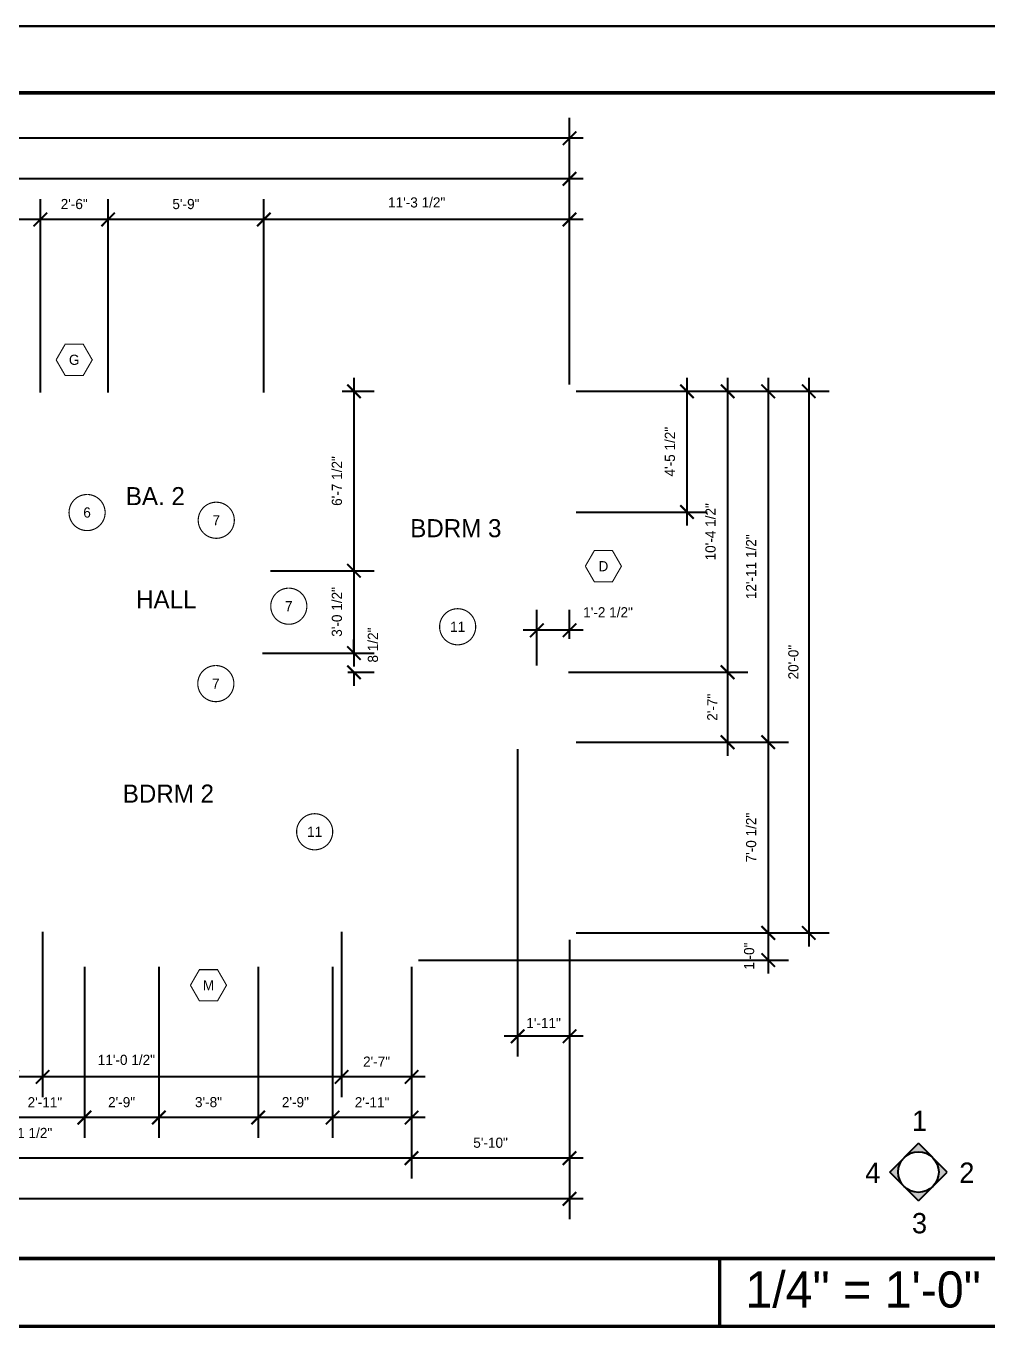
# Model space of a CAD drawing. Extents: x -2276 to 0, y -2295 to 725.
# Drawn here: x -982 to -556, y -582 to 0 of the extents above; entities that cross this region are included whole.
import ezdxf

# ---------------------------------------------------------------- set-up
doc = ezdxf.new("R2010")
doc.units = 0
doc.header["$LTSCALE"] = 48
doc.header["$MEASUREMENT"] = 0
doc.header["$PDMODE"] = 3
doc.header["$PDSIZE"] = -2
doc.layers.get('0').update_dxf_attribs({"linetype": 'CONTINUOUS'})
doc.layers.get('DEFPOINTS').update_dxf_attribs({"linetype": 'CONTINUOUS'})
doc.layers.add('24X36TB', color=7, linetype='CONTINUOUS', lineweight=30)
for name, color, linetype in [('A-DIMS', 3, 'CONTINUOUS'), ('A-SYM', 2, 'CONTINUOUS'), ('A-SYM TEXT', 3, 'CONTINUOUS'), ('A-SYMTEXT', 3, 'CONTINUOUS'), ('A-TEXT', 3, 'CONTINUOUS')]:
    doc.layers.add(name, color=color, linetype=linetype)
doc.styles.get("Standard").update_dxf_attribs({"font": 'ERASMD.TTF', "height": 4.5})
doc.dimstyles.new('ARCHITECTURE', dxfattribs={"dimscale": 48, "dimtxt": 0.18, "dimasz": 0.125, "dimexe": 0.1875, "dimexo": 0.0625, "dimgap": 0.09375, "dimtad": 1, "dimdec": 4, "dimzin": 3, "dimdsep": 46, "dimlunit": 4, "dimtxsty": 'Standard', "dimblk1": 'ARCHTICK', "dimblk2": 'ARCHTICK', "dimsah": 1, "dimcen": 0.09375, "dimdle": 0.125, "dimclrd": 1, "dimclre": 1, "dimclrt": 3, "dimadec": 0, "dimazin": 0, "dimtfac": 1, "dimtdec": 4, "dimtofl": 0, "dimtmove": 2, "dimatfit": 3, "dimldrblk": 'ARCHTICK', "dimfxl": 1, "dimfrac": 2, "dimtolj": 1, "dimtzin": 0, "dimarcsym": 0})

# ---------------------------------------------------------------- blocks, each defined once
blk = doc.blocks.new('_ARCHTICK')
at = {"color": 0, "linetype": 'ByBlock', "const_width": 0.15}
blk.add_lwpolyline([(-0.5, -0.5), (0.5, 0.5)], dxfattribs=at)
blk = doc.blocks.new('*D36')
at = {"layer": 'A-DIMS', "color": 1, "lineweight": -2}
for p, q in [((-1443.54, -404.75), (-1443.54, -528.54)), ((-741.54, -404.75), (-741.54, -528.54)), ((-735.54, -519.54), (-1449.54, -519.54))]:
    blk.add_line(p, q, dxfattribs=at)
at = {"layer": 'DEFPOINTS', "color": 0}
for p in [(-1443.54, -401.75), (-741.54, -401.75), (-1443.54, -519.54)]:
    blk.add_point(p, dxfattribs=at)
at = {"layer": 'A-DIMS', "color": 1, "lineweight": -2, "xscale": 6, "yscale": 6, "zscale": 6, "rotation": 180}
blk.add_blockref('_ARCHTICK', (-1443.54, -519.54), dxfattribs=at)
at = {"layer": 'A-DIMS', "color": 1, "lineweight": -2, "xscale": 6, "yscale": 6, "zscale": 6}
blk.add_blockref('_ARCHTICK', (-741.54, -519.54), dxfattribs=at)
at = {"layer": 'A-DIMS', "color": 3, "insert": (-1092.54, -512.72), "char_height": 4.5, "attachment_point": 5}
blk.add_mtext('\\A1;58\'-6"', dxfattribs=at)
blk = doc.blocks.new('*D37')
at = {"layer": 'A-DIMS', "color": 1, "lineweight": -2}
for p, q in [((-741.54, -404.75), (-741.54, -510.54)), ((-811.54, -416.75), (-811.54, -510.54)), ((-735.54, -501.54), (-817.54, -501.54))]:
    blk.add_line(p, q, dxfattribs=at)
at = {"layer": 'DEFPOINTS', "color": 0}
for p in [(-741.54, -401.75), (-811.54, -413.75), (-811.54, -501.54)]:
    blk.add_point(p, dxfattribs=at)
at = {"layer": 'A-DIMS', "color": 1, "lineweight": -2, "xscale": 6, "yscale": 6, "zscale": 6, "rotation": 180}
blk.add_blockref('_ARCHTICK', (-811.54, -501.54), dxfattribs=at)
at = {"layer": 'A-DIMS', "color": 1, "lineweight": -2, "xscale": 6, "yscale": 6, "zscale": 6}
blk.add_blockref('_ARCHTICK', (-741.54, -501.54), dxfattribs=at)
at = {"layer": 'A-DIMS', "color": 3, "insert": (-776.54, -494.72), "char_height": 4.5, "attachment_point": 5}
blk.add_mtext('\\A1;5\'-10"', dxfattribs=at)
blk = doc.blocks.new('*D38')
at = {"layer": 'A-DIMS', "color": 1, "lineweight": -2}
for p, q in [((-1328.04, -404.75), (-1328.04, -510.54)), ((-811.54, -416.75), (-811.54, -510.54)), ((-805.54, -501.54), (-1334.04, -501.54))]:
    blk.add_line(p, q, dxfattribs=at)
at = {"layer": 'DEFPOINTS', "color": 0}
for p in [(-1328.04, -401.75), (-811.54, -413.75), (-1328.04, -501.54)]:
    blk.add_point(p, dxfattribs=at)
at = {"layer": 'A-DIMS', "color": 1, "lineweight": -2, "xscale": 6, "yscale": 6, "zscale": 6, "rotation": 180}
blk.add_blockref('_ARCHTICK', (-1328.04, -501.54), dxfattribs=at)
at = {"layer": 'A-DIMS', "color": 1, "lineweight": -2, "xscale": 6, "yscale": 6, "zscale": 6}
blk.add_blockref('_ARCHTICK', (-811.54, -501.54), dxfattribs=at)
at = {"layer": 'A-DIMS', "color": 3, "insert": (-1069.79, -494.01), "char_height": 4.5, "attachment_point": 5}
blk.add_mtext('\\A1;43\'-0 1/2"', dxfattribs=at)
blk = doc.blocks.new('*D40')
at = {"layer": 'A-DIMS', "color": 1, "lineweight": -2}
for p, q in [((-846.54, -416.75), (-846.54, -492.54)), ((-811.54, -416.75), (-811.54, -492.54)), ((-805.54, -483.54), (-852.54, -483.54))]:
    blk.add_line(p, q, dxfattribs=at)
at = {"layer": 'DEFPOINTS', "color": 0}
for p in [(-846.54, -413.75), (-811.54, -413.75), (-846.54, -483.54)]:
    blk.add_point(p, dxfattribs=at)
at = {"layer": 'A-DIMS', "color": 1, "lineweight": -2, "xscale": 6, "yscale": 6, "zscale": 6, "rotation": 180}
blk.add_blockref('_ARCHTICK', (-846.54, -483.54), dxfattribs=at)
at = {"layer": 'A-DIMS', "color": 1, "lineweight": -2, "xscale": 6, "yscale": 6, "zscale": 6}
blk.add_blockref('_ARCHTICK', (-811.54, -483.54), dxfattribs=at)
at = {"layer": 'A-DIMS', "color": 3, "insert": (-829.04, -476.76), "char_height": 4.5, "attachment_point": 5}
blk.add_mtext('\\A1;2\'-11"', dxfattribs=at)
blk = doc.blocks.new('*D41')
at = {"layer": 'A-DIMS', "color": 1, "lineweight": -2}
for p, q in [((-879.54, -416.75), (-879.54, -492.54)), ((-846.54, -416.75), (-846.54, -492.54)), ((-840.54, -483.54), (-885.54, -483.54))]:
    blk.add_line(p, q, dxfattribs=at)
at = {"layer": 'DEFPOINTS', "color": 0}
for p in [(-879.54, -413.75), (-846.54, -413.75), (-879.54, -483.54)]:
    blk.add_point(p, dxfattribs=at)
at = {"layer": 'A-DIMS', "color": 1, "lineweight": -2, "xscale": 6, "yscale": 6, "zscale": 6, "rotation": 180}
blk.add_blockref('_ARCHTICK', (-879.54, -483.54), dxfattribs=at)
at = {"layer": 'A-DIMS', "color": 1, "lineweight": -2, "xscale": 6, "yscale": 6, "zscale": 6}
blk.add_blockref('_ARCHTICK', (-846.54, -483.54), dxfattribs=at)
at = {"layer": 'A-DIMS', "color": 3, "insert": (-863.04, -476.76), "char_height": 4.5, "attachment_point": 5}
blk.add_mtext('\\A1;2\'-9"', dxfattribs=at)
blk = doc.blocks.new('*D42')
at = {"layer": 'A-DIMS', "color": 1, "lineweight": -2}
for p, q in [((-923.54, -416.75), (-923.54, -492.54)), ((-879.54, -416.75), (-879.54, -492.54)), ((-873.54, -483.54), (-929.54, -483.54))]:
    blk.add_line(p, q, dxfattribs=at)
at = {"layer": 'DEFPOINTS', "color": 0}
for p in [(-923.54, -413.75), (-879.54, -413.75), (-923.54, -483.54)]:
    blk.add_point(p, dxfattribs=at)
at = {"layer": 'A-DIMS', "color": 1, "lineweight": -2, "xscale": 6, "yscale": 6, "zscale": 6, "rotation": 180}
blk.add_blockref('_ARCHTICK', (-923.54, -483.54), dxfattribs=at)
at = {"layer": 'A-DIMS', "color": 1, "lineweight": -2, "xscale": 6, "yscale": 6, "zscale": 6}
blk.add_blockref('_ARCHTICK', (-879.54, -483.54), dxfattribs=at)
at = {"layer": 'A-DIMS', "color": 3, "insert": (-901.54, -476.72), "char_height": 4.5, "attachment_point": 5}
blk.add_mtext('\\A1;3\'-8"', dxfattribs=at)
blk = doc.blocks.new('*D43')
at = {"layer": 'A-DIMS', "color": 1, "lineweight": -2}
for p, q in [((-956.54, -416.75), (-956.54, -492.54)), ((-923.54, -416.75), (-923.54, -492.54)), ((-917.54, -483.54), (-962.54, -483.54))]:
    blk.add_line(p, q, dxfattribs=at)
at = {"layer": 'DEFPOINTS', "color": 0}
for p in [(-956.54, -413.75), (-923.54, -413.75), (-956.54, -483.54)]:
    blk.add_point(p, dxfattribs=at)
at = {"layer": 'A-DIMS', "color": 1, "lineweight": -2, "xscale": 6, "yscale": 6, "zscale": 6, "rotation": 180}
blk.add_blockref('_ARCHTICK', (-956.54, -483.54), dxfattribs=at)
at = {"layer": 'A-DIMS', "color": 1, "lineweight": -2, "xscale": 6, "yscale": 6, "zscale": 6}
blk.add_blockref('_ARCHTICK', (-923.54, -483.54), dxfattribs=at)
at = {"layer": 'A-DIMS', "color": 3, "insert": (-940.04, -476.76), "char_height": 4.5, "attachment_point": 5}
blk.add_mtext('\\A1;2\'-9"', dxfattribs=at)
blk = doc.blocks.new('*D44')
at = {"layer": 'A-DIMS', "color": 1, "lineweight": -2}
for p, q in [((-991.54, -416.75), (-991.54, -492.54)), ((-956.54, -416.75), (-956.54, -492.54)), ((-950.54, -483.54), (-997.54, -483.54))]:
    blk.add_line(p, q, dxfattribs=at)
at = {"layer": 'DEFPOINTS', "color": 0}
for p in [(-991.54, -413.75), (-956.54, -413.75), (-991.54, -483.54)]:
    blk.add_point(p, dxfattribs=at)
at = {"layer": 'A-DIMS', "color": 1, "lineweight": -2, "xscale": 6, "yscale": 6, "zscale": 6, "rotation": 180}
blk.add_blockref('_ARCHTICK', (-991.54, -483.54), dxfattribs=at)
at = {"layer": 'A-DIMS', "color": 1, "lineweight": -2, "xscale": 6, "yscale": 6, "zscale": 6}
blk.add_blockref('_ARCHTICK', (-956.54, -483.54), dxfattribs=at)
at = {"layer": 'A-DIMS', "color": 3, "insert": (-974.04, -476.76), "char_height": 4.5, "attachment_point": 5}
blk.add_mtext('\\A1;2\'-11"', dxfattribs=at)
blk = doc.blocks.new('*D45')
at = {"layer": 'A-DIMS', "color": 1, "lineweight": -2}
for p, q in [((-842.54, -401.25), (-842.54, -474.54)), ((-811.54, -416.75), (-811.54, -474.54)), ((-805.54, -465.54), (-848.54, -465.54))]:
    blk.add_line(p, q, dxfattribs=at)
at = {"layer": 'DEFPOINTS', "color": 0}
for p in [(-842.54, -398.25), (-811.54, -413.75), (-842.54, -465.54)]:
    blk.add_point(p, dxfattribs=at)
at = {"layer": 'A-DIMS', "color": 1, "lineweight": -2, "xscale": 6, "yscale": 6, "zscale": 6, "rotation": 180}
blk.add_blockref('_ARCHTICK', (-842.54, -465.54), dxfattribs=at)
at = {"layer": 'A-DIMS', "color": 1, "lineweight": -2, "xscale": 6, "yscale": 6, "zscale": 6}
blk.add_blockref('_ARCHTICK', (-811.54, -465.54), dxfattribs=at)
at = {"layer": 'A-DIMS', "color": 3, "insert": (-827.04, -458.76), "char_height": 4.5, "attachment_point": 5}
blk.add_mtext('\\A1;2\'-7"', dxfattribs=at)
blk = doc.blocks.new('*D46')
at = {"layer": 'A-DIMS', "color": 1, "lineweight": -2}
for p, q in [((-975.04, -401.25), (-975.04, -474.54)), ((-842.54, -401.25), (-842.54, -474.54)), ((-836.54, -465.54), (-981.04, -465.54))]:
    blk.add_line(p, q, dxfattribs=at)
at = {"layer": 'DEFPOINTS', "color": 0}
for p in [(-975.04, -398.25), (-842.54, -398.25), (-975.04, -465.54)]:
    blk.add_point(p, dxfattribs=at)
at = {"layer": 'A-DIMS', "color": 1, "lineweight": -2, "xscale": 6, "yscale": 6, "zscale": 6, "rotation": 180}
blk.add_blockref('_ARCHTICK', (-975.04, -465.54), dxfattribs=at)
at = {"layer": 'A-DIMS', "color": 1, "lineweight": -2, "xscale": 6, "yscale": 6, "zscale": 6}
blk.add_blockref('_ARCHTICK', (-842.54, -465.54), dxfattribs=at)
at = {"layer": 'A-DIMS', "color": 3, "insert": (-937.93, -458.01), "char_height": 4.5, "attachment_point": 5}
blk.add_mtext('\\A1;11\'-0 1/2"', dxfattribs=at)
blk = doc.blocks.new('*D47')
at = {"layer": 'A-DIMS', "color": 1, "lineweight": -2}
for p, q in [((-988.54, -399.25), (-988.54, -474.54)), ((-975.04, -401.25), (-975.04, -474.54)), ((-969.04, -465.54), (-994.54, -465.54))]:
    blk.add_line(p, q, dxfattribs=at)
at = {"layer": 'DEFPOINTS', "color": 0}
for p in [(-988.54, -396.25), (-975.04, -398.25), (-988.54, -465.54)]:
    blk.add_point(p, dxfattribs=at)
at = {"layer": 'A-DIMS', "color": 1, "lineweight": -2, "xscale": 6, "yscale": 6, "zscale": 6, "rotation": 180}
blk.add_blockref('_ARCHTICK', (-988.54, -465.54), dxfattribs=at)
at = {"layer": 'A-DIMS', "color": 1, "lineweight": -2, "xscale": 6, "yscale": 6, "zscale": 6}
blk.add_blockref('_ARCHTICK', (-975.04, -465.54), dxfattribs=at)
at = {"layer": 'A-DIMS', "color": 3, "insert": (-981.79, -490.39), "char_height": 4.5, "attachment_point": 5}
blk.add_mtext('\\A1;1\'-1 1/2"', dxfattribs=at)
blk = doc.blocks.new('*D54')
at = {"layer": 'A-DIMS', "color": 1, "lineweight": -2}
for p, q in [((-764.54, -320.25), (-764.54, -456.54)), ((-741.54, -404.75), (-741.54, -456.54)), ((-735.54, -447.54), (-770.54, -447.54))]:
    blk.add_line(p, q, dxfattribs=at)
at = {"layer": 'DEFPOINTS', "color": 0}
for p in [(-764.54, -317.25), (-741.54, -401.75), (-764.54, -447.54)]:
    blk.add_point(p, dxfattribs=at)
at = {"layer": 'A-DIMS', "color": 1, "lineweight": -2, "xscale": 6, "yscale": 6, "zscale": 6, "rotation": 180}
blk.add_blockref('_ARCHTICK', (-764.54, -447.54), dxfattribs=at)
at = {"layer": 'A-DIMS', "color": 1, "lineweight": -2, "xscale": 6, "yscale": 6, "zscale": 6}
blk.add_blockref('_ARCHTICK', (-741.54, -447.54), dxfattribs=at)
at = {"layer": 'A-DIMS', "color": 3, "insert": (-753.05, -441.68), "char_height": 4.5, "attachment_point": 5}
blk.add_mtext('\\A1;1\'-11"', dxfattribs=at)
blk = doc.blocks.new('*D55')
at = {"layer": 'A-DIMS', "color": 1, "lineweight": -2}
for p, q in [((-1443.54, -200.75), (-1443.54, -40.63)), ((-741.54, -158.75), (-741.54, -40.63)), ((-735.54, -49.63), (-1449.54, -49.63))]:
    blk.add_line(p, q, dxfattribs=at)
at = {"layer": 'DEFPOINTS', "color": 0}
for p in [(-1443.54, -49.63), (-741.54, -161.75), (-1443.54, -203.75)]:
    blk.add_point(p, dxfattribs=at)
at = {"layer": 'A-DIMS', "color": 1, "lineweight": -2, "xscale": 6, "yscale": 6, "zscale": 6, "rotation": 180}
blk.add_blockref('_ARCHTICK', (-1443.54, -49.63), dxfattribs=at)
at = {"layer": 'A-DIMS', "color": 1, "lineweight": -2, "xscale": 6, "yscale": 6, "zscale": 6}
blk.add_blockref('_ARCHTICK', (-741.54, -49.63), dxfattribs=at)
at = {"layer": 'A-DIMS', "color": 3, "insert": (-1092.54, -42.8), "char_height": 4.5, "attachment_point": 5}
blk.add_mtext('\\A1;58\'-6"', dxfattribs=at)
blk = doc.blocks.new('*D56')
at = {"layer": 'A-DIMS', "color": 1, "lineweight": -2}
for p, q in [((-1371.54, -158.75), (-1371.54, -58.63)), ((-741.54, -158.75), (-741.54, -58.63)), ((-735.54, -67.63), (-1377.54, -67.63))]:
    blk.add_line(p, q, dxfattribs=at)
at = {"layer": 'DEFPOINTS', "color": 0}
for p in [(-1371.54, -67.63), (-1371.54, -161.75), (-741.54, -161.75)]:
    blk.add_point(p, dxfattribs=at)
at = {"layer": 'A-DIMS', "color": 1, "lineweight": -2, "xscale": 6, "yscale": 6, "zscale": 6, "rotation": 180}
blk.add_blockref('_ARCHTICK', (-1371.54, -67.63), dxfattribs=at)
at = {"layer": 'A-DIMS', "color": 1, "lineweight": -2, "xscale": 6, "yscale": 6, "zscale": 6}
blk.add_blockref('_ARCHTICK', (-741.54, -67.63), dxfattribs=at)
at = {"layer": 'A-DIMS', "color": 3, "insert": (-1056.54, -60.8), "char_height": 4.5, "attachment_point": 5}
blk.add_mtext('\\A1;52\'-6"', dxfattribs=at)
blk = doc.blocks.new('*D58')
at = {"layer": 'A-DIMS', "color": 1, "lineweight": -2}
for p, q in [((-877.04, -162.25), (-877.04, -76.63)), ((-741.54, -158.75), (-741.54, -76.63)), ((-735.54, -85.63), (-883.04, -85.63))]:
    blk.add_line(p, q, dxfattribs=at)
at = {"layer": 'DEFPOINTS', "color": 0}
for p in [(-877.04, -85.63), (-741.54, -161.75), (-877.04, -165.25)]:
    blk.add_point(p, dxfattribs=at)
at = {"layer": 'A-DIMS', "color": 1, "lineweight": -2, "xscale": 6, "yscale": 6, "zscale": 6, "rotation": 180}
blk.add_blockref('_ARCHTICK', (-877.04, -85.63), dxfattribs=at)
at = {"layer": 'A-DIMS', "color": 1, "lineweight": -2, "xscale": 6, "yscale": 6, "zscale": 6}
blk.add_blockref('_ARCHTICK', (-741.54, -85.63), dxfattribs=at)
at = {"layer": 'A-DIMS', "color": 3, "insert": (-809.29, -78.09), "char_height": 4.5, "attachment_point": 5}
blk.add_mtext('\\A1;11\'-3 1/2"', dxfattribs=at)
blk = doc.blocks.new('*D59')
at = {"layer": 'A-DIMS', "color": 1, "lineweight": -2}
for p, q in [((-946.04, -162.25), (-946.04, -76.63)), ((-877.04, -162.25), (-877.04, -76.63)), ((-871.04, -85.63), (-952.04, -85.63))]:
    blk.add_line(p, q, dxfattribs=at)
at = {"layer": 'DEFPOINTS', "color": 0}
for p in [(-946.04, -85.63), (-946.04, -165.25), (-877.04, -165.25)]:
    blk.add_point(p, dxfattribs=at)
at = {"layer": 'A-DIMS', "color": 1, "lineweight": -2, "xscale": 6, "yscale": 6, "zscale": 6, "rotation": 180}
blk.add_blockref('_ARCHTICK', (-946.04, -85.63), dxfattribs=at)
at = {"layer": 'A-DIMS', "color": 1, "lineweight": -2, "xscale": 6, "yscale": 6, "zscale": 6}
blk.add_blockref('_ARCHTICK', (-877.04, -85.63), dxfattribs=at)
at = {"layer": 'A-DIMS', "color": 3, "insert": (-911.54, -78.8), "char_height": 4.5, "attachment_point": 5}
blk.add_mtext('\\A1;5\'-9"', dxfattribs=at)
blk = doc.blocks.new('*D60')
at = {"layer": 'A-DIMS', "color": 1, "lineweight": -2}
for p, q in [((-976.04, -162.25), (-976.04, -76.63)), ((-946.04, -162.25), (-946.04, -76.63)), ((-940.04, -85.63), (-982.04, -85.63))]:
    blk.add_line(p, q, dxfattribs=at)
at = {"layer": 'DEFPOINTS', "color": 0}
for p in [(-976.04, -85.63), (-976.04, -165.25), (-946.04, -165.25)]:
    blk.add_point(p, dxfattribs=at)
at = {"layer": 'A-DIMS', "color": 1, "lineweight": -2, "xscale": 6, "yscale": 6, "zscale": 6, "rotation": 180}
blk.add_blockref('_ARCHTICK', (-976.04, -85.63), dxfattribs=at)
at = {"layer": 'A-DIMS', "color": 1, "lineweight": -2, "xscale": 6, "yscale": 6, "zscale": 6}
blk.add_blockref('_ARCHTICK', (-946.04, -85.63), dxfattribs=at)
at = {"layer": 'A-DIMS', "color": 3, "insert": (-961.04, -78.8), "char_height": 4.5, "attachment_point": 5}
blk.add_mtext('\\A1;2\'-6"', dxfattribs=at)
blk = doc.blocks.new('*D61')
at = {"layer": 'A-DIMS', "color": 1, "lineweight": -2}
for p, q in [((-1008.04, -162.25), (-1008.04, -76.63)), ((-976.04, -162.25), (-976.04, -76.63)), ((-970.04, -85.63), (-1014.04, -85.63))]:
    blk.add_line(p, q, dxfattribs=at)
at = {"layer": 'DEFPOINTS', "color": 0}
for p in [(-1008.04, -85.63), (-1008.04, -165.25), (-976.04, -165.25)]:
    blk.add_point(p, dxfattribs=at)
at = {"layer": 'A-DIMS', "color": 1, "lineweight": -2, "xscale": 6, "yscale": 6, "zscale": 6, "rotation": 180}
blk.add_blockref('_ARCHTICK', (-1008.04, -85.63), dxfattribs=at)
at = {"layer": 'A-DIMS', "color": 1, "lineweight": -2, "xscale": 6, "yscale": 6, "zscale": 6}
blk.add_blockref('_ARCHTICK', (-976.04, -85.63), dxfattribs=at)
at = {"layer": 'A-DIMS', "color": 3, "insert": (-992.04, -78.8), "char_height": 4.5, "attachment_point": 5}
blk.add_mtext('\\A1;2\'-8"', dxfattribs=at)
blk = doc.blocks.new('*D91')
at = {"layer": 'A-DIMS', "color": 1, "lineweight": -2}
for p, q in [((-635.51, -155.75), (-635.51, -407.75)), ((-738.54, -161.75), (-626.51, -161.75)), ((-738.54, -401.75), (-626.51, -401.75))]:
    blk.add_line(p, q, dxfattribs=at)
at = {"layer": 'DEFPOINTS', "color": 0}
for p in [(-741.54, -161.75), (-741.54, -401.75), (-635.51, -401.75)]:
    blk.add_point(p, dxfattribs=at)
at = {"layer": 'A-DIMS', "color": 1, "lineweight": -2, "xscale": 6, "yscale": 6, "zscale": 6}
for p, rotation in [((-635.51, -161.75), 90), ((-635.51, -401.75), 270)]:
    blk.add_blockref('_ARCHTICK', p, dxfattribs=dict(at, rotation=rotation))
at = {"layer": 'A-DIMS', "color": 3, "insert": (-642.33, -281.75), "char_height": 4.5, "attachment_point": 5, "rotation": 90}
blk.add_mtext('\\A1;20\'-0"', dxfattribs=at)
blk = doc.blocks.new('*D92')
at = {"layer": 'A-DIMS', "color": 1, "lineweight": -2}
for p, q in [((-653.51, -155.75), (-653.51, -323.25)), ((-738.54, -161.75), (-644.51, -161.75)), ((-738.54, -317.25), (-644.51, -317.25))]:
    blk.add_line(p, q, dxfattribs=at)
at = {"layer": 'DEFPOINTS', "color": 0}
for p in [(-741.54, -161.75), (-741.54, -317.25), (-653.51, -317.25)]:
    blk.add_point(p, dxfattribs=at)
at = {"layer": 'A-DIMS', "color": 1, "lineweight": -2, "xscale": 6, "yscale": 6, "zscale": 6}
for p, rotation in [((-653.51, -161.75), 90), ((-653.51, -317.25), 270)]:
    blk.add_blockref('_ARCHTICK', p, dxfattribs=dict(at, rotation=rotation))
at = {"layer": 'A-DIMS', "color": 3, "insert": (-661.04, -239.5), "char_height": 4.5, "attachment_point": 5, "rotation": 90}
blk.add_mtext('\\A1;12\'-11 1/2"', dxfattribs=at)
blk = doc.blocks.new('*D93')
at = {"layer": 'A-DIMS', "color": 1, "lineweight": -2}
for p, q in [((-653.51, -311.25), (-653.51, -407.75)), ((-738.54, -317.25), (-644.51, -317.25)), ((-738.54, -401.75), (-644.51, -401.75))]:
    blk.add_line(p, q, dxfattribs=at)
at = {"layer": 'DEFPOINTS', "color": 0}
for p in [(-741.54, -317.25), (-741.54, -401.75), (-653.51, -401.75)]:
    blk.add_point(p, dxfattribs=at)
at = {"layer": 'A-DIMS', "color": 1, "lineweight": -2, "xscale": 6, "yscale": 6, "zscale": 6}
for p, rotation in [((-653.51, -317.25), 90), ((-653.51, -401.75), 270)]:
    blk.add_blockref('_ARCHTICK', p, dxfattribs=dict(at, rotation=rotation))
at = {"layer": 'A-DIMS', "color": 3, "insert": (-661.04, -359.5), "char_height": 4.5, "attachment_point": 5, "rotation": 90}
blk.add_mtext('\\A1;7\'-0 1/2"', dxfattribs=at)
blk = doc.blocks.new('*D94')
at = {"layer": 'A-DIMS', "color": 1, "lineweight": -2}
for p, q in [((-653.51, -395.75), (-653.51, -419.75)), ((-738.54, -401.75), (-644.51, -401.75)), ((-808.54, -413.75), (-644.51, -413.75))]:
    blk.add_line(p, q, dxfattribs=at)
at = {"layer": 'DEFPOINTS', "color": 0}
for p in [(-741.54, -401.75), (-811.54, -413.75), (-653.51, -413.75)]:
    blk.add_point(p, dxfattribs=at)
at = {"layer": 'A-DIMS', "color": 1, "lineweight": -2, "xscale": 6, "yscale": 6, "zscale": 6}
for p, rotation in [((-653.51, -401.75), 90), ((-653.51, -413.75), 270)]:
    blk.add_blockref('_ARCHTICK', p, dxfattribs=dict(at, rotation=rotation))
at = {"layer": 'A-DIMS', "color": 3, "insert": (-661.94, -412), "char_height": 4.5, "attachment_point": 5, "rotation": 90}
blk.add_mtext('\\A1;1\'-0"', dxfattribs=at)
blk = doc.blocks.new('*D95')
at = {"layer": 'A-DIMS', "color": 1, "lineweight": -2}
for p, q in [((-671.51, -155.75), (-671.51, -292.25)), ((-738.54, -161.75), (-662.51, -161.75)), ((-742.04, -286.25), (-662.51, -286.25))]:
    blk.add_line(p, q, dxfattribs=at)
at = {"layer": 'DEFPOINTS', "color": 0}
for p in [(-741.54, -161.75), (-745.04, -286.25), (-671.51, -286.25)]:
    blk.add_point(p, dxfattribs=at)
at = {"layer": 'A-DIMS', "color": 1, "lineweight": -2, "xscale": 6, "yscale": 6, "zscale": 6}
for p, rotation in [((-671.51, -161.75), 90), ((-671.51, -286.25), 270)]:
    blk.add_blockref('_ARCHTICK', p, dxfattribs=dict(at, rotation=rotation))
at = {"layer": 'A-DIMS', "color": 3, "insert": (-679.04, -224), "char_height": 4.5, "attachment_point": 5, "rotation": 90}
blk.add_mtext('\\A1;10\'-4 1/2"', dxfattribs=at)
blk = doc.blocks.new('*D96')
at = {"layer": 'A-DIMS', "color": 1, "lineweight": -2}
for p, q in [((-671.51, -280.25), (-671.51, -323.25)), ((-742.04, -286.25), (-662.51, -286.25)), ((-738.54, -317.25), (-662.51, -317.25))]:
    blk.add_line(p, q, dxfattribs=at)
at = {"layer": 'DEFPOINTS', "color": 0}
for p in [(-745.04, -286.25), (-741.54, -317.25), (-671.51, -317.25)]:
    blk.add_point(p, dxfattribs=at)
at = {"layer": 'A-DIMS', "color": 1, "lineweight": -2, "xscale": 6, "yscale": 6, "zscale": 6}
for p, rotation in [((-671.51, -286.25), 90), ((-671.51, -317.25), 270)]:
    blk.add_blockref('_ARCHTICK', p, dxfattribs=dict(at, rotation=rotation))
at = {"layer": 'A-DIMS', "color": 3, "insert": (-678.3, -301.75), "char_height": 4.5, "attachment_point": 5, "rotation": 90}
blk.add_mtext('\\A1;2\'-7"', dxfattribs=at)
blk = doc.blocks.new('*D97')
at = {"layer": 'A-DIMS', "color": 1, "lineweight": -2}
for p, q in [((-689.51, -155.75), (-689.51, -221.25)), ((-738.54, -161.75), (-680.51, -161.75)), ((-738.54, -215.25), (-680.51, -215.25))]:
    blk.add_line(p, q, dxfattribs=at)
at = {"layer": 'DEFPOINTS', "color": 0}
for p in [(-741.54, -161.75), (-741.54, -215.25), (-689.51, -215.25)]:
    blk.add_point(p, dxfattribs=at)
at = {"layer": 'A-DIMS', "color": 1, "lineweight": -2, "xscale": 6, "yscale": 6, "zscale": 6}
for p, rotation in [((-689.51, -161.75), 90), ((-689.51, -215.25), 270)]:
    blk.add_blockref('_ARCHTICK', p, dxfattribs=dict(at, rotation=rotation))
at = {"layer": 'A-DIMS', "color": 3, "insert": (-697.04, -188.5), "char_height": 4.5, "attachment_point": 5, "rotation": 90}
blk.add_mtext('\\A1;4\'-5 1/2"', dxfattribs=at)
blk = doc.blocks.new('*D98')
at = {"layer": 'A-DIMS', "color": 1, "lineweight": -2}
for p, q in [((-756.04, -283.25), (-756.04, -258.64)), ((-741.54, -271.45), (-741.54, -258.64)), ((-735.54, -267.64), (-762.04, -267.64))]:
    blk.add_line(p, q, dxfattribs=at)
at = {"layer": 'DEFPOINTS', "color": 0}
for p in [(-756.04, -267.64), (-741.54, -274.45), (-756.04, -286.25)]:
    blk.add_point(p, dxfattribs=at)
at = {"layer": 'A-DIMS', "color": 1, "lineweight": -2, "xscale": 6, "yscale": 6, "zscale": 6, "rotation": 180}
blk.add_blockref('_ARCHTICK', (-756.04, -267.64), dxfattribs=at)
at = {"layer": 'A-DIMS', "color": 1, "lineweight": -2, "xscale": 6, "yscale": 6, "zscale": 6}
blk.add_blockref('_ARCHTICK', (-741.54, -267.64), dxfattribs=at)
at = {"layer": 'A-DIMS', "color": 3, "insert": (-724.49, -259.69), "char_height": 4.5, "attachment_point": 5}
blk.add_mtext('\\A1;1\'-2 1/2"', dxfattribs=at)
blk = doc.blocks.new('*D99')
at = {"layer": 'A-DIMS', "color": 1, "lineweight": -2}
for p, q in [((-837.08, -155.75), (-837.08, -247.25)), ((-842.29, -161.75), (-828.08, -161.75)), ((-874.04, -241.25), (-828.08, -241.25))]:
    blk.add_line(p, q, dxfattribs=at)
at = {"layer": 'DEFPOINTS', "color": 0}
for p in [(-845.29, -161.75), (-877.04, -241.25), (-837.08, -241.25)]:
    blk.add_point(p, dxfattribs=at)
at = {"layer": 'A-DIMS', "color": 1, "lineweight": -2, "xscale": 6, "yscale": 6, "zscale": 6}
for p, rotation in [((-837.08, -161.75), 90), ((-837.08, -241.25), 270)]:
    blk.add_blockref('_ARCHTICK', p, dxfattribs=dict(at, rotation=rotation))
at = {"layer": 'A-DIMS', "color": 3, "insert": (-844.61, -201.5), "char_height": 4.5, "attachment_point": 5, "rotation": 90}
blk.add_mtext('\\A1;6\'-7 1/2"', dxfattribs=at)
blk = doc.blocks.new('*D100')
at = {"layer": 'A-DIMS', "color": 1, "lineweight": -2}
for p, q in [((-837.08, -235.25), (-837.08, -283.75)), ((-874.04, -241.25), (-828.08, -241.25)), ((-877.54, -277.75), (-828.08, -277.75))]:
    blk.add_line(p, q, dxfattribs=at)
at = {"layer": 'DEFPOINTS', "color": 0}
for p in [(-877.04, -241.25), (-880.54, -277.75), (-837.08, -277.75)]:
    blk.add_point(p, dxfattribs=at)
at = {"layer": 'A-DIMS', "color": 1, "lineweight": -2, "xscale": 6, "yscale": 6, "zscale": 6}
for p, rotation in [((-837.08, -241.25), 90), ((-837.08, -277.75), 270)]:
    blk.add_blockref('_ARCHTICK', p, dxfattribs=dict(at, rotation=rotation))
at = {"layer": 'A-DIMS', "color": 3, "insert": (-844.61, -259.5), "char_height": 4.5, "attachment_point": 5, "rotation": 90}
blk.add_mtext('\\A1;3\'-0 1/2"', dxfattribs=at)
blk = doc.blocks.new('*D101')
at = {"layer": 'A-DIMS', "color": 1, "lineweight": -2}
for p, q in [((-837.08, -277.75), (-837.08, -271.75)), ((-877.54, -277.75), (-828.08, -277.75)), ((-839.76, -286.25), (-828.08, -286.25)), ((-837.08, -286.25), (-837.08, -292.25))]:
    blk.add_line(p, q, dxfattribs=at)
at = {"layer": 'DEFPOINTS', "color": 0}
for p in [(-880.54, -277.75), (-842.76, -286.25), (-837.08, -286.25)]:
    blk.add_point(p, dxfattribs=at)
at = {"layer": 'A-DIMS', "color": 1, "lineweight": -2, "xscale": 6, "yscale": 6, "zscale": 6}
for p, rotation in [((-837.08, -277.75), 270), ((-837.08, -286.25), 90)]:
    blk.add_blockref('_ARCHTICK', p, dxfattribs=dict(at, rotation=rotation))
at = {"layer": 'A-DIMS', "color": 3, "insert": (-828.65, -274.18), "char_height": 4.5, "attachment_point": 5, "rotation": 90}
blk.add_mtext('\\A1;8 1/2"', dxfattribs=at)
blk = doc.blocks.new('A$C06A91398')
at = {"layer": '24X36TB'}
blk.add_lwpolyline([(-1115.88, 1085.14), (612.12, 1085.14), (612.12, -66.86), (-1115.88, -66.86)], close=True, dxfattribs=at)
at = {"layer": '24X36TB', "const_width": 1.5}
blk.add_lwpolyline([(420.62, -37.36), (420.62, 1055.64), (-1055.88, 1055.64), (-1055.88, -37.36)], close=True, dxfattribs=at)

msp = doc.modelspace()

# ---------------------------------------------------------------- hatches: boundary and pattern name
at = {"layer": 'A-SYMTEXT'}
h = msp.add_hatch(color=256, dxfattribs=at)
h.paths.add_polyline_path([(-574.21981, -507.67952), (-580.58377, -501.31555, -0.198912367), (-577.94773, -507.67952, -0.198912367), (-580.58377, -514.04348)])
h.paths.add_polyline_path([(-593.3117, -501.31555, -0.414213562), (-580.58377, -501.31555), (-586.94773, -494.95159)])
h.paths.add_polyline_path([(-593.3117, -501.31555), (-599.67566, -507.67952), (-593.3117, -514.04348, -0.198912367), (-595.94773, -507.67952, -0.198912367)])
h.paths.add_polyline_path([(-593.3117, -514.04348), (-586.94773, -520.40744), (-580.58377, -514.04348, -0.414213562)])

# ---------------------------------------------------------------- linework, layer by layer
at = {"layer": '24X36TB', "const_width": 1.5}
for points in [[(-1668, -546), (-1074, -546), (-551.5, -546)], [(-674.96736, -576), (-674.96736, -546)], [(-1668, -576), (-1074, -576), (-551.5, -576)]]:
    msp.add_lwpolyline(points, dxfattribs=at)
at = {"layer": 'A-SYM', "const_width": 0.5}
for points in [[(-969.04031, -147.82396), (-965.04156, -154.75), (-957.04156, -154.75), (-953.04156, -147.8218), (-957.04156, -140.89359), (-965.04156, -140.89359), (-969.04051, -147.81997)], [(-734.54156, -239.25), (-730.54281, -246.17604), (-722.54281, -246.17604), (-718.54281, -239.24783), (-722.54281, -232.31963), (-730.54281, -232.31963), (-734.54176, -239.246)], [(-909.54031, -424.92419), (-905.54156, -431.85023), (-897.54156, -431.85023), (-893.54156, -424.92202), (-897.54156, -417.99382), (-905.54156, -417.99382), (-909.54051, -424.92019)]]:
    msp.add_lwpolyline(points, dxfattribs=at)
for points in [[(-955.33366, -207.47133, 458.365508884), (-955.26385, -207.47163, 458.365508884)], [(-898.08827, -210.8906, 458.365508884), (-898.01845, -210.8909, 458.365508884)], [(-865.95188, -248.9702, 458.365508884), (-865.88206, -248.9705, 458.365508884)], [(-791.1224, -258.07605, 458.365508884), (-791.05259, -258.07636, 458.365508884)], [(-898.28396, -283.26575, 458.365508884), (-898.21415, -283.26605, 458.365508884)], [(-854.48663, -348.9097, 458.365508884), (-854.41682, -348.91, 458.365508884)]]:
    msp.add_lwpolyline(points, format="xyb", dxfattribs=at)
at = {"layer": 'A-SYMTEXT'}
for p, q in [((-599.67566, -507.67952), (-586.94773, -494.95159)), ((-574.21981, -507.67952), (-586.94773, -494.95159)), ((-586.94773, -520.40744), (-599.67566, -507.67952)), ((-586.94773, -520.40744), (-574.21981, -507.67952))]:
    msp.add_line(p, q, dxfattribs=at)
msp.add_circle((-586.94773, -507.67952), 9, dxfattribs=at)

# ---------------------------------------------------------------- block references
at = {"layer": 'A-DIMS'}
msp.add_blockref('A$C06A91398', (-612.11644, -1085.14447), dxfattribs=at)

# ---------------------------------------------------------------- texts
at = {"layer": 'A-SYM TEXT', "char_height": 4.5, "width": 16, "attachment_point": 5}
for s, insert in [('G', (-961.04094, -147.8218)), ('6', (-955.33366, -215.47129)), ('7', (-898.08827, -218.89056)), ('D', (-726.54219, -239.24783)), ('7', (-865.95188, -256.97016)), ('11', (-791.1224, -266.07602)), ('7', (-898.28396, -291.26571)), ('11', (-854.48663, -356.90966)), ('M', (-901.54094, -424.92202))]:
    msp.add_mtext(s, dxfattribs=dict(at, insert=insert))
at = {"layer": 'A-SYMTEXT', "color": 3, "char_height": 9, "width": 48.1950375, "attachment_point": 1}
for s, insert in [('{\\fEras Medium ITC|b0|i0|c0|p34;1}', (-589.81027, -480.46676)), ('{\\fEras Medium ITC|b0|i0|c0|p34;4}', (-610.50334, -503.48288)), ('{\\fEras Medium ITC|b0|i0|c0|p34;2}', (-568.83747, -503.48288)), ('{\\fEras Medium ITC|b0|i0|c0|p34;3}', (-589.81027, -525.83512))]:
    msp.add_mtext(s, dxfattribs=dict(at, insert=insert))
at = {"layer": 'A-TEXT'}
for s, insert, char_height, width, attachment_point in [('BA. 2', (-925.0866, -208.19543), 8, 240.4771889, 5), ('BDRM 3', (-791.92852, -222.46017), 8, 132, 5), ('HALL', (-920.23609, -253.93274), 8, 151.5, 5), ('BDRM 2', (-919.31335, -340.00458), 8, 48.5545005, 5), ('1/4" = 1\'-0"', (-611.44139, -551.72273), 16, 628.1875, 2)]:
    msp.add_mtext(s, dxfattribs=dict(at, insert=insert, char_height=char_height, width=width, attachment_point=attachment_point))

# ---------------------------------------------------------------- dimensions: what is measured, and where the dimension line sits
at = {"layer": 'A-DIMS'}
for base, p1, p2, picture, middle in [((-1443.54156, -49.62622), (-741.54156, -161.75), (-1443.54156, -203.75), '*D55', (-1092.54156, -42.80369)), ((-1371.54156, -67.62622), (-741.54156, -161.75), (-1371.54156, -161.75), '*D56', (-1056.54156, -60.80369)), ((-877.04156, -85.62622), (-741.54156, -161.75), (-877.04156, -165.25), '*D58', (-809.29156, -78.0949)), ((-1008.04156, -85.62622), (-976.04156, -165.25), (-1008.04156, -165.25), '*D61', (-992.04156, -78.80369)), ((-976.04156, -85.62622), (-946.04156, -165.25), (-976.04156, -165.25), '*D60', (-961.04156, -78.80369)), ((-946.04156, -85.62622), (-877.04156, -165.25), (-946.04156, -165.25), '*D59', (-911.54156, -78.80369)), ((-988.54156, -465.54475), (-975.04156, -398.25), (-988.54156, -396.25), '*D47', (-981.79156, -490.3887)), ((-842.54156, -465.54475), (-811.54156, -413.75), (-842.54156, -398.25), '*D45', (-827.04156, -458.75848)), ((-1443.54156, -519.54475), (-741.54156, -401.75), (-1443.54156, -401.75), '*D36', (-1092.54156, -512.72222)), ((-1328.04156, -501.54475), (-811.54156, -413.75), (-1328.04156, -401.75), '*D38', (-1069.79156, -494.01343)), ((-811.54156, -501.54475), (-741.54156, -401.75), (-811.54156, -413.75), '*D37', (-776.54156, -494.72222)), ((-991.541564, -483.544746), (-956.541611, -413.75), (-991.541564, -413.75), '*D44', (-974.041587, -476.758483)), ((-956.541611, -483.544746), (-923.541564, -413.75), (-956.541611, -413.75), '*D43', (-940.041587, -476.758483)), ((-923.54156, -483.54475), (-879.54156, -413.75), (-923.54156, -413.75), '*D42', (-901.54156, -476.72222)), ((-879.54156, -483.54475), (-846.54138, -413.75), (-879.54156, -413.75), '*D41', (-863.04147, -476.75848)), ((-846.54138, -483.54475), (-811.54156, -413.75), (-846.54138, -413.75), '*D40', (-829.04147, -476.75848))]:
    dim = msp.add_linear_dim(base=base, p1=p1, p2=p2, dimstyle='ARCHITECTURE', dxfattribs=at)
    dim.commit()
    dim.dimension.update_dxf_attribs({"geometry": picture, "text_midpoint": middle})
for base, p1, p2, picture, middle in [((-837.08102, -241.25), (-845.29156, -161.75), (-877.04156, -241.25), '*D99', (-844.61234, -201.5)), ((-671.51124, -286.25), (-741.54156, -161.75), (-745.04156, -286.25), '*D95', (-679.04256, -224)), ((-635.51124, -401.75), (-741.54156, -161.75), (-741.54156, -401.75), '*D91', (-642.33377, -281.75)), ((-653.51124, -317.25), (-741.54156, -161.75), (-741.54156, -317.25), '*D92', (-661.04256, -239.5)), ((-689.51124, -215.25), (-741.54156, -161.75), (-741.54156, -215.25), '*D97', (-697.04256, -188.5)), ((-837.08102, -277.75), (-877.04156, -241.25), (-880.54156, -277.75), '*D100', (-844.61234, -259.5)), ((-671.51124, -317.25), (-745.04156, -286.25), (-741.54156, -317.25), '*D96', (-678.2975, -301.75)), ((-653.51124, -401.75), (-741.54156, -317.25), (-741.54156, -401.75), '*D93', (-661.04256, -359.5))]:
    dim = msp.add_linear_dim(base=base, p1=p1, p2=p2, angle=90, dimstyle='ARCHITECTURE', dxfattribs=at)
    dim.commit()
    dim.dimension.update_dxf_attribs({"geometry": picture, "text_midpoint": middle})
for base, p1, p2, picture, middle in [((-756.04156, -267.63788), (-741.54156, -274.45454), (-756.04156, -286.25), '*D98', (-724.48519, -259.68512)), ((-764.54156, -447.54475), (-741.54156, -401.75), (-764.54156, -317.25), '*D54', (-753.04816, -441.67906)), ((-975.04156, -465.54475), (-842.54156, -398.25), (-975.04156, -398.25), '*D46', (-937.92541, -458.01343))]:
    dim = msp.add_linear_dim(base=base, p1=p1, p2=p2, dimstyle='ARCHITECTURE', dxfattribs=at)
    dim.commit()
    dim.dimension.update_dxf_attribs({"geometry": picture, "text_midpoint": middle, "dimtype": 160})
for base, p1, p2, picture, middle in [((-837.08102, -286.25), (-880.54156, -277.75), (-842.76422, -286.25), '*D101', (-828.65299, -274.17788)), ((-653.51124, -413.75), (-741.54156, -401.75), (-811.54156, -413.75), '*D94', (-661.94373, -412.00352))]:
    dim = msp.add_linear_dim(base=base, p1=p1, p2=p2, angle=90, dimstyle='ARCHITECTURE', dxfattribs=at)
    dim.commit()
    dim.dimension.update_dxf_attribs({"geometry": picture, "text_midpoint": middle, "dimtype": 160})

doc.saveas('drawing.dxf')
